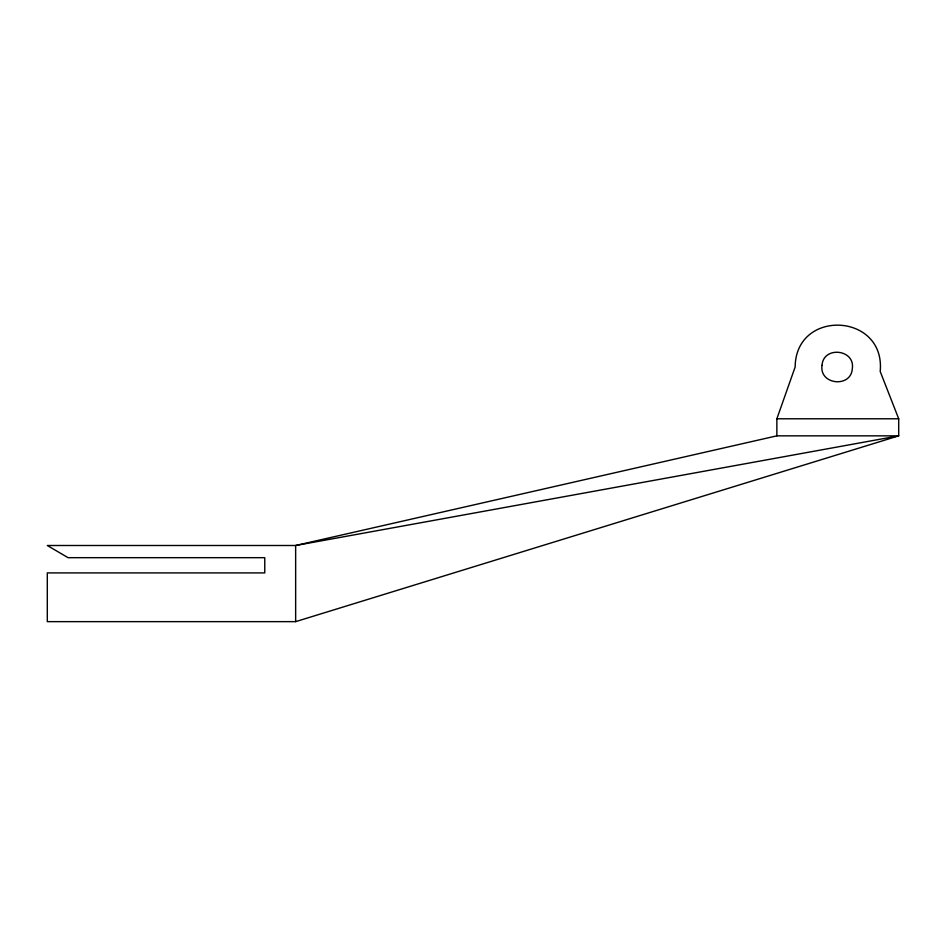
<?xml version="1.0" encoding="UTF-8"?>
<svg xmlns="http://www.w3.org/2000/svg" width="946" height="946" viewBox="0 0 946 946"><rect width="100%" height="100%" fill="white"/><g stroke="black" fill="none" stroke-linecap="round" stroke-linejoin="round"><path stroke-width="1.42" d="M776.867 435.846L776.867 418.782L795.148 367.001C795.716 308.195 885.775 312.913 880.194 371.459L898.7 418.782L898.7 435.846L295.649 621.64L47.3 621.64L47.3 572.909L264.762 572.909L264.762 557.679L68.077 557.679L47.3 545.499L295.649 545.499L898.7 435.846L776.867 435.846L295.649 545.499L295.649 621.64M776.867 418.782L898.7 418.782M822.027 365.404C819.07 384.845 851.175 388.215 852.322 368.597C855.279 349.169 823.174 345.787 822.027 365.404"/></g></svg>
